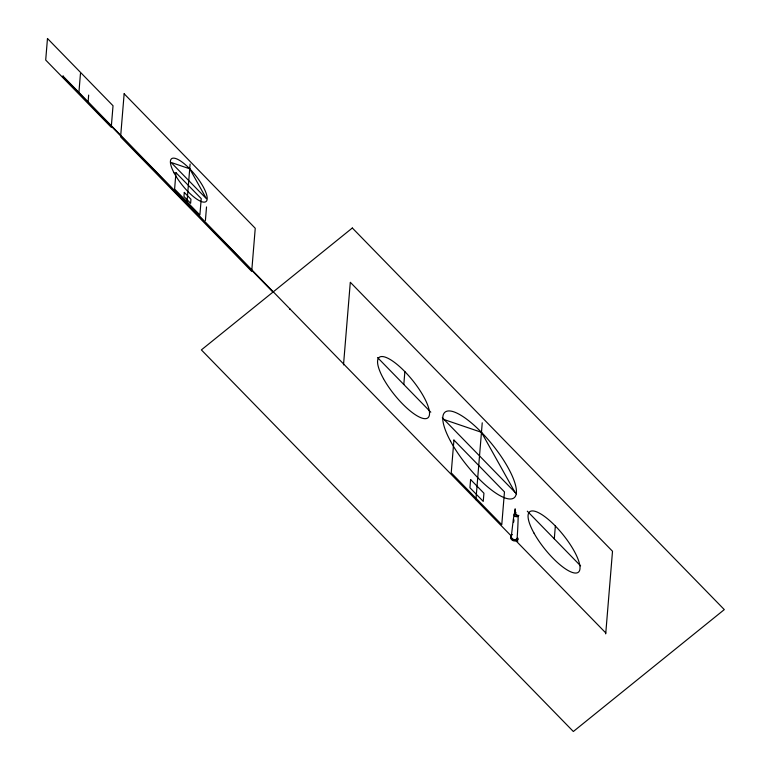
<?xml version="1.0" encoding="UTF-8"?>
<svg xmlns="http://www.w3.org/2000/svg" width="770" height="770" viewBox="0 0 770 770"><rect width="100%" height="100%" fill="white"/><g stroke="black" fill="none" stroke-linecap="round" stroke-linejoin="round"><path stroke-width="1.16" d="M63.082 75.893L63.015 76.74L273.042 292.205M78.877 92.862L80.455 73.631M88.107 101.861L88.666 95.076M186.956 202.51L190.113 164.048M205.407 220.518L206.524 206.938M289.78 309.376L289.828 308.808M343.507 364.893L350.302 282.272L612.506 551.262L605.711 633.883M403.807 384.5L404.866 371.631M475.918 499.72L482.241 422.807M514.456 515.881L515.034 508.864M516.449 515.852L516.564 514.553M517.863 541.146L516.304 539.279M554.294 538.875L555.353 526.016M511.328 536.305L513.244 519.952M514.553 516.324L515.39 509.24M513.321 519.481L514.225 514.014M444.146 419.592L481.462 432.307L514.909 492.184M442.307 417.706L516.516 493.84M377.502 357.511L430.805 412.191M527.296 511.184L580.599 565.863M63.063 76.172L511.078 535.795M515.274 540.097L605.788 632.95M513.677 522.166A1368.896 408.832 51.1 0 1 513.965 519.827M514.447 516.343A1368.896 408.832 51.1 0 1 514.957 512.907L518.162 516.198A1368.896 408.832 51.1 0 1 517.055 538.865M518.826 515.313A2.397 2.185 4.7 0 1 514.774 515.987A2.397 2.185 4.7 0 1 516.006 512.416M517.806 537.989A3.436 3.128 4.7 0 1 512.955 539.144A3.436 3.128 4.7 0 1 511.963 534.64M517.941 538.711A3.783 3.446 4.7 0 1 512.522 539.626A3.783 3.446 4.7 0 1 511.819 534.611M518.21 539.231A4.129 3.754 4.7 0 1 512.175 540.155A4.129 3.754 4.7 0 1 511.723 534.572M47.471 38.5L45.7 60.05L111.255 127.3L113.026 105.75L47.471 38.5M124.143 93.786L120.601 136.887L251.703 271.387L255.245 228.276L124.143 93.786M175.955 172.673L174.607 189.073L199.882 215.003L201.23 198.602L175.955 172.673M184.299 192.423L183.963 196.523L190.623 203.357L190.96 199.257L184.299 192.423M453.925 440.055L451.23 472.857L501.771 524.707L504.466 491.905L453.925 440.055M470.605 479.546L469.931 487.747L483.252 501.424L483.935 493.224L470.605 479.546M352.333 228.007L201.374 349.907L573.342 731.5L724.3 609.599L352.333 228.007M189.728 168.803L171.065 162.441L206.447 198.737L189.728 168.803M450.585 441.287A55.017 16.43 51.1 0 0 513.782 498.046A55.017 16.43 51.1 0 0 474.436 425.55A55.017 16.43 51.1 0 0 450.585 441.287M174.01 172.778A27.508 8.22 51.1 0 0 205.715 201.778A27.508 8.22 51.1 0 0 186.658 165.829A27.508 8.22 51.1 0 0 174.01 172.778M383.47 378.667A38.808 11.588 51.1 0 0 427.889 417.841A38.808 11.588 51.1 0 0 399.303 366.318A38.808 11.588 51.1 0 0 383.47 378.667M533.957 533.042A38.808 11.588 51.1 0 0 578.376 572.216A38.808 11.588 51.1 0 0 549.79 520.703A38.808 11.588 51.1 0 0 533.957 533.042"/></g></svg>
